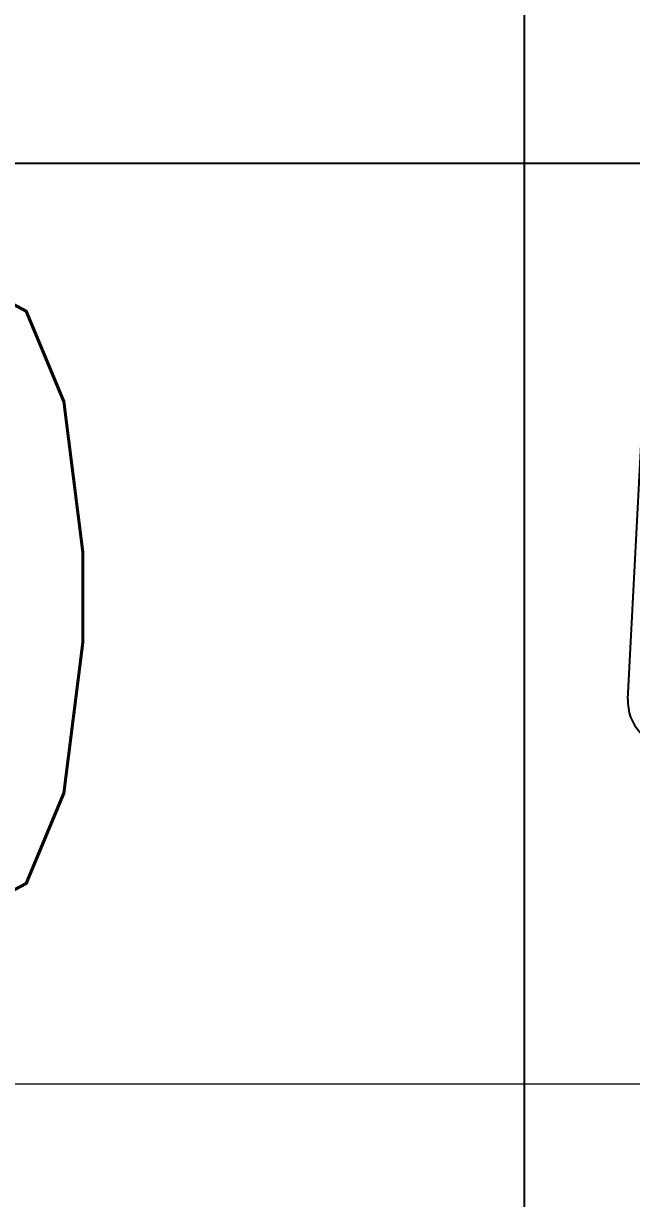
# Model space of a CAD drawing. Header units: millimetres. Extents: x -92759 to 184353, y -15225 to 86714.
# Drawn here: x 64901 to 65238, y 68553 to 69203 of the extents above; entities that cross this region are included whole.
import ezdxf

# ---------------------------------------------------------------- set-up
doc = ezdxf.new("R2010")
doc.units = ezdxf.units.MM
for name, color, linetype in [('0-1', 9, 'Continuous'), ('A-_FURT----_E', 9, 'Continuous'), ('A-PATT-CONC', 8, 'Continuous'), ('E-legend', 1, 'Continuous'), ('E-LIGHT----E', 1, 'Continuous'), ('M-_SANIFIXR_E', 9, 'Continuous')]:
    doc.layers.add(name, color=color, linetype=linetype)
doc.layers.add('HFI 9MM FPB', color=94, linetype='Continuous', lineweight=5)
doc.styles.add('Simplex', font='simplex_.ttf', dxfattribs={"width": 0.7, "height": 450})

# ---------------------------------------------------------------- blocks, each defined once
blk = doc.blocks.new('SIGMUND-LR R_ 2020 - SIGMUND-LR R_ 2020-8582791-2ND STOREY Copy 1')
blk.add_line((363.69, -657.99), (25, -640.38))
blk.add_ellipse((365, -633.21), major_axis=(-25, 0), ratio=0.992546, start_param=1.518436, end_param=3.141593)
blk = doc.blocks.new('1599_FURN_RHH_BLK8 _NEW__2ND STY_dwg-10261561-BLK8_RHH_2ND STOREY PLAN')
at = {"layer": 'A-_FURT----_E', "rotation": 270}
blk.add_blockref('SIGMUND-LR R_ 2020 - SIGMUND-LR R_ 2020-8582791-2ND STOREY Copy 1', (-24407.35, -10148.54), dxfattribs=at)
blk = doc.blocks.new('A$C3019c3af')
at = {"layer": 'M-_SANIFIXR_E'}
blk.add_blockref('1599_FURN_RHH_BLK8 _NEW__2ND STY_dwg-10261561-BLK8_RHH_2ND STOREY PLAN', (7599.78, 46600.1), dxfattribs=at)
blk = doc.blocks.new('RCP_B8L2')
at = {"layer": 'A-PATT-CONC'}
h = blk.add_hatch(dxfattribs=at)
h.set_pattern_fill('ANSI37', color=256, scale=189, angle=45)
h.set_pattern_definition([(90, (-385478.34, -151102.3), (-600.075, 0), []), (180, (-385478.34, -151102.3), (-6e-14, -600.075), [])])
h.paths.add_polyline_path([(-388477.99, -151102.3), (-385478.34, -151102.3), (-385478.34, -158302.3), (-388477.99, -158302.3)])
at = {"layer": 'HFI 9MM FPB'}
h = blk.add_hatch(dxfattribs=at)
h.set_pattern_fill('ANSI33', color=256, scale=50)
h.set_pattern_definition([(45, (-581589.02, -147239), (-224.5064, 224.5064), []), (45, (-581364.5, -147239), (-224.5064, 224.5064), [158.75, -79.375])])
h.paths.add_polyline_path([(-388477.99, -151102.3), (-385478.34, -151102.3), (-385478.34, -158302.3), (-388477.99, -158302.3)], flags=16)
h.paths.add_polyline_path([(-389418.07, -150277.3), (-387018.07, -150277.3), (-387018.07, -149827.3), (-384618.07, -149827.3), (-384618.07, -159127.3), (-387018.07, -159127.3), (-387018.07, -158677.3), (-387618.07, -158677.3), (-387618.07, -159127.3), (-389418.07, -159127.3)])
blk = doc.blocks.new('L20')
at = {"layer": 'E-LIGHT----E', "lineweight": 5}
blk.add_lwpolyline([(-300, -300), (300, -300), (300, 300), (-300, 300)], close=True, dxfattribs=at)
at = {"layer": 'E-LIGHT----E', "lineweight": 5, "style": 'Simplex', "width": 0.7}
blk.add_text('L20', height=350, dxfattribs=at).set_placement((-673.67, 394.33))
blk = doc.blocks.new('EL_B8_L2_R4')
at = {"layer": 'E-legend', "color": 0}
blk.add_blockref('L20', (-25260.44, -11025.15), dxfattribs=at)

msp = doc.modelspace()

# ---------------------------------------------------------------- block references
at = {"layer": '0-1'}
msp.add_blockref('A$C3019c3af', (82701.06, 32741.24), dxfattribs=at)
at = {"layer": 'A-PATT-CONC'}
msp.add_blockref('RCP_B8L2', (452619.12, 220318.54), dxfattribs=at)
at = {"layer": 'E-legend', "color": 7}
msp.add_blockref('EL_B8_L2_R4', (90301.06, 79341.24), dxfattribs=at)

doc.saveas('drawing.dxf')
